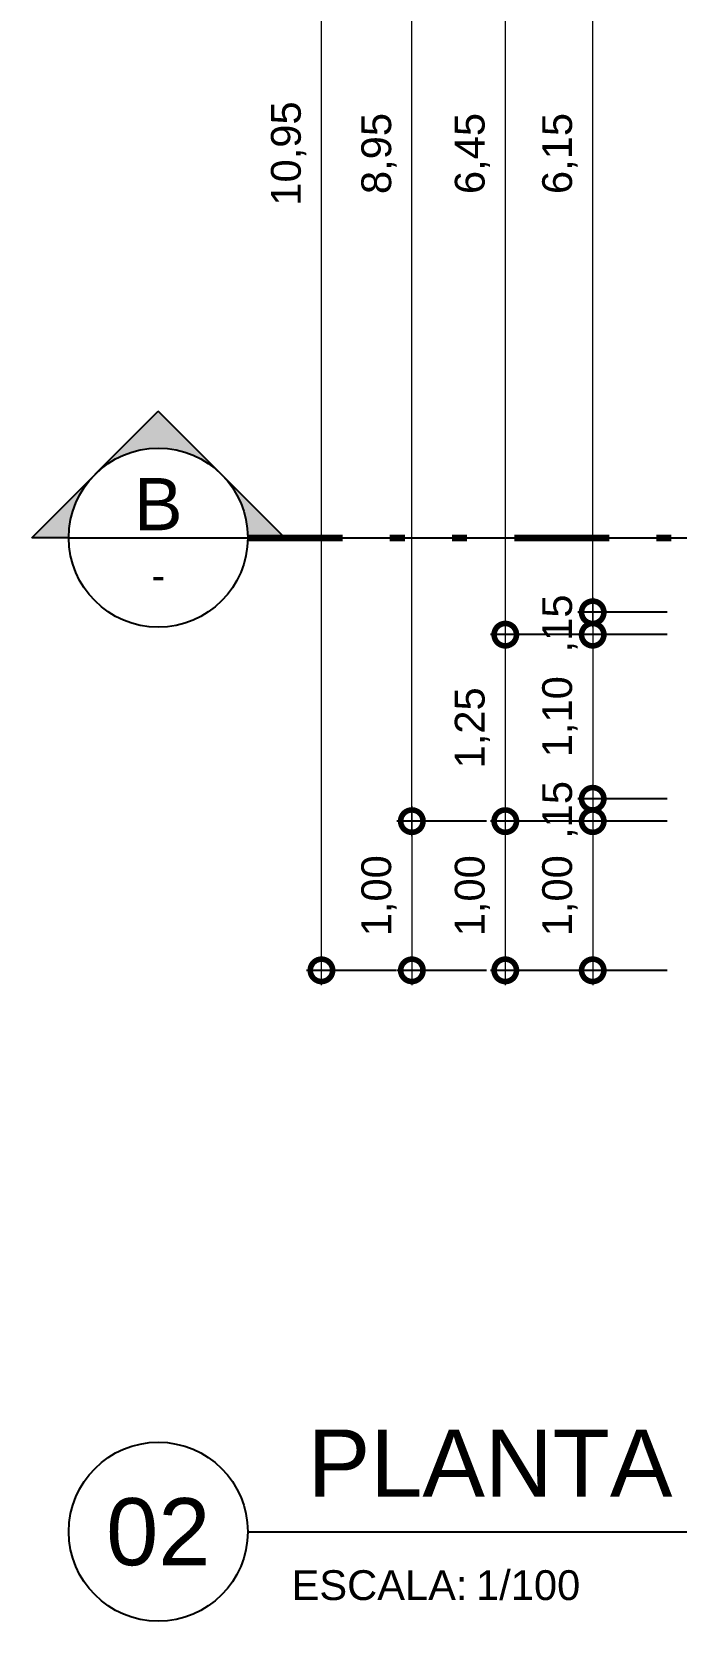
# Model space of a CAD drawing. Header units: metres. Extents: x 47642 to 47999, y 23306 to 23541.
# Drawn here: x 47821.08 to 47825.4, y 23394.65 to 23405.3 of the extents above; entities that cross this region are included whole.
import ezdxf
from ezdxf.enums import TextEntityAlignment as Align

# ---------------------------------------------------------------- set-up
doc = ezdxf.new("R2010")
doc.units = ezdxf.units.M
doc.header["$LTSCALE"] = 0.25
doc.header["$PDMODE"] = 96
doc.linetypes.add('DIVIDEX2', pattern=[63.5, 25.4, -12.7, 0, -12.7, 0, -12.7])
doc.layers.add('ARQ_0', color=7, linetype='Continuous', true_color=0xff7400, plot=False)
doc.layers.add('ARQ_COTA_AZUL', color=5, linetype='Continuous', lineweight=20, true_color=0x0000ff)
for name, color, linetype in [('SIMB_01', 1, 'Continuous'), ('SIMB_02', 2, 'Continuous'), ('SIMB_PREENCHIMENTO', 253, 'Continuous'), ('SIMB_TXT', 1, 'Continuous')]:
    doc.layers.add(name, color=color, linetype=linetype)
doc.layers.add('SIMB_LCT', color=252, linetype='DIVIDEX2', lineweight=100)
doc.styles.add('cota', font='arial.ttf')
doc.styles.add('SIMB', font='arial.ttf')
doc.dimstyles.new('Info 01 - annot', dxfattribs={"dimtxt": 2, "dimasz": 3, "dimexe": 1, "dimexo": 1, "dimgap": 1, "dimtad": 1, "dimzin": 4, "dimtxsty": 'cota', "dimblk": 'DOTSMALL', "dimcen": 2, "dimdle": 1, "dimclrd": 256, "dimclre": 256, "dimclrt": 1, "dimazin": 2, "dimtfac": 0.09, "dimtix": 1, "dimtmove": 2, "dimatfit": 2, "dimfxl": 5, "dimfxlon": 1, "dimtolj": 1, "dimtzin": 4, "dimlwd": -1, "dimarcsym": 1})

# ---------------------------------------------------------------- blocks, each defined once
blk = doc.blocks.new('*U29')
at = {"layer": 'SIMB_PREENCHIMENTO', "transparency": 33554587}
h = blk.add_hatch(color=256, dxfattribs=at)
h.dxf.hatch_style = 1
h.paths.add_polyline_path([(-8.881784197001252e-16, 8.483368031832322), (-4.151591235287846, 4.331776796544477, -0.40182742204384), (4.151591235287825, 4.331776796544499)])
h = blk.add_hatch(color=256, dxfattribs=at)
h.dxf.hatch_style = 1
h.paths.add_polyline_path([(-4.331776796544433, 4.151591235287893), (-8.483368031832326, 8.881784197001252e-16), (-6, 6.661338147750939e-16, -0.1933989078512697)])
h = blk.add_hatch(color=256, dxfattribs=at)
h.dxf.hatch_style = 1
h.paths.add_polyline_path([(4.331776796544499, 4.151591235287825, -0.1933989078512657), (6, 0), (8.483368031832326, 0)])
at = {"layer": 'SIMB_01'}
for p, q in [((-8.483368031832326, 3.608224830031759e-16), (-3.552713678800501e-15, 8.48336803183232)), ((8.483368031832324, -1.387778780781446e-17), (1.77635683940025e-15, 8.48336803183232)), ((-6, 7.347880794884119e-16), (-8.483368031832326, 7.347880794884119e-16)), ((-6, 7.347880794884119e-16), (6, 0)), ((6, 0), (8.483368031832324, 0))]:
    blk.add_line(p, q, dxfattribs=at)
blk.add_circle((0, 0), 6, dxfattribs=at)
at = {"layer": 'SIMB_LCT'}
blk.add_line((6, 0), (38.48336803183231, 9.953356264611564e-17), dxfattribs=at)
at = {"layer": 'SIMB_TXT', "style": 'SIMB'}
for tag, height, p in [('000', 3.5, (4.31101309645751e-33, 2.25)), ('999', 2, (4.31101309645751e-33, -2.525348218647195))]:
    blk.add_attdef(tag, text='', height=height, dxfattribs=at).set_placement(p, align=Align.MIDDLE_CENTER)
blk = doc.blocks.new('_DotSmall')
at = {"color": 0, "linetype": 'ByBlock', "const_width": 0.5}
blk.add_lwpolyline([(-0.0625, 0, 1), (0.0625, 0, 1)], format="xyb", close=True, dxfattribs=at)
blk = doc.blocks.new('*D173')
at = {"layer": 'ARQ_COTA_AZUL', "transparency": 16777216}
blk.add_line((-5.631708509783493, 1.500000000001456), (-5.631708509783493, 1.15), dxfattribs=at)
at = {"layer": 'ARQ_COTA_AZUL', "lineweight": -2, "transparency": 16777216}
for p, q in [((-5.131708509783493, 1.400000000001455), (-5.731708509783493, 1.400000000001455)), ((-5.131708509783493, 1.25), (-5.731708509783493, 1.25))]:
    blk.add_line(p, q, dxfattribs=at)
at = {"layer": 'Defpoints', "color": 0, "transparency": 16777216}
for p in [(-4.699999999946158, 1.400000000001455), (-5.631708509783493, 1.25), (-4.849999999947613, 1.25)]:
    blk.add_point(p, dxfattribs=at)
at = {"layer": 'ARQ_COTA_AZUL', "transparency": 16777216, "xscale": 0.3, "yscale": 0.3, "zscale": 0.3}
for p, rotation in [((-5.631708509783493, 1.400000000001455), 270), ((-5.631708509783493, 1.25), 90)]:
    blk.add_blockref('_DotSmall', p, dxfattribs=dict(at, rotation=rotation))
at = {"layer": 'ARQ_COTA_AZUL', "color": 1, "transparency": 16777216, "insert": (-5.851808509783494, 1.325000000000728), "char_height": 0.2, "attachment_point": 5, "rotation": 90, "style": 'cota'}
blk.add_mtext('\\A1;,15', dxfattribs=at)
blk = doc.blocks.new('*D175')
at = {"layer": 'ARQ_COTA_AZUL', "transparency": 16777216}
blk.add_line((-6.217822076170704, 7.800000000004365), (-6.217822076170705, 1.15), dxfattribs=at)
at = {"layer": 'ARQ_COTA_AZUL', "lineweight": -2, "transparency": 16777216}
for p, q in [((-5.717822076170704, 7.700000000004366), (-6.317822076170704, 7.700000000004366)), ((-5.717822076170705, 1.25), (-6.317822076170705, 1.25))]:
    blk.add_line(p, q, dxfattribs=at)
at = {"layer": 'Defpoints', "color": 0, "transparency": 16777216}
for p in [(-4.849999999947613, 7.700000000004366), (-6.217822076170705, 1.25), (-4.849999999947613, 1.25)]:
    blk.add_point(p, dxfattribs=at)
at = {"layer": 'ARQ_COTA_AZUL', "transparency": 16777216, "xscale": 0.3, "yscale": 0.3, "zscale": 0.3}
for p, rotation in [((-6.217822076170704, 7.700000000004366), 90), ((-6.217822076170705, 1.25), 270)]:
    blk.add_blockref('_DotSmall', p, dxfattribs=dict(at, rotation=rotation))
at = {"layer": 'ARQ_COTA_AZUL', "color": 1, "transparency": 16777216, "insert": (-6.437922076170705, 4.475000000002183), "char_height": 0.2, "attachment_point": 5, "rotation": 90, "style": 'cota'}
blk.add_mtext('\\A1;6,45', dxfattribs=at)
blk = doc.blocks.new('*D193')
at = {"layer": 'ARQ_COTA_AZUL', "transparency": 16777216}
blk.add_line((-5.631708509768942, 1.300000000001455), (-5.631708509768941, 7.65000000003929), dxfattribs=at)
at = {"layer": 'ARQ_COTA_AZUL', "lineweight": -2, "transparency": 16777216}
for p, q in [((-5.131708509768941, 7.55000000003929), (-5.731708509768941, 7.55000000003929)), ((-5.131708509768942, 1.400000000001455), (-5.731708509768942, 1.400000000001455))]:
    blk.add_line(p, q, dxfattribs=at)
at = {"layer": 'Defpoints', "color": 0, "transparency": 16777216}
for p in [(-5.631708509768941, 7.55000000003929), (-4.699999999967986, 7.55000000003929), (-4.699999999946158, 1.400000000001455)]:
    blk.add_point(p, dxfattribs=at)
at = {"layer": 'ARQ_COTA_AZUL', "transparency": 16777216, "xscale": 0.3, "yscale": 0.3, "zscale": 0.3}
for p, rotation in [((-5.631708509768941, 7.55000000003929), 90), ((-5.631708509768942, 1.400000000001455), 270)]:
    blk.add_blockref('_DotSmall', p, dxfattribs=dict(at, rotation=rotation))
at = {"layer": 'ARQ_COTA_AZUL', "color": 1, "transparency": 16777216, "insert": (-5.851808509768941, 4.475000000020373), "char_height": 0.2, "attachment_point": 5, "rotation": 90, "style": 'cota'}
blk.add_mtext('\\A1;6,15', dxfattribs=at)
blk = doc.blocks.new('*U23')
at = {"layer": 'SIMB_02'}
blk.add_line((6, 0), (67.14494283328348, 0), dxfattribs=at)
blk.add_circle((0, 0), 6, dxfattribs=at)
at = {"layer": 'SIMB_TXT', "style": 'SIMB'}
blk.add_text('ESCALA:', height=2, dxfattribs=at).set_placement((8.935594472671255, -4.582471399310634))
blk.add_attdef('TITULO_DO_DESENHO', text='', height=4.5, dxfattribs=at).set_placement((10.02237490196239, 1), align=Align.BOTTOM_LEFT)
blk.add_attdef('NUM', text='', height=4.5, dxfattribs=at).set_placement((0, 0), align=Align.MIDDLE_CENTER)
blk.add_attdef('ESCALA', (21.30387462556882, -4.582471399310634), '', height=2, dxfattribs=at)
blk = doc.blocks.new('*D153')
at = {"layer": 'ARQ_COTA_AZUL', "transparency": 16777216}
blk.add_line((-5.631708509739838, 1.35), (-5.631708509739838, 0.0500000000014561), dxfattribs=at)
at = {"layer": 'ARQ_COTA_AZUL', "lineweight": -2, "transparency": 16777216}
for p, q in [((-5.131708509739838, 1.25), (-5.731708509739837, 1.25)), ((-5.131708509739838, 0.150000000001456), (-5.731708509739837, 0.1500000000014561))]:
    blk.add_line(p, q, dxfattribs=at)
at = {"layer": 'Defpoints', "color": 0, "transparency": 16777216}
for p in [(-4.849999999947613, 1.25), (-5.631708509739838, 0.1500000000014561), (0.1500000000014552, 0.1500000000014552)]:
    blk.add_point(p, dxfattribs=at)
at = {"layer": 'ARQ_COTA_AZUL', "transparency": 16777216, "xscale": 0.3, "yscale": 0.3, "zscale": 0.3}
for p, rotation in [((-5.631708509739838, 1.25), 90), ((-5.631708509739838, 0.1500000000014561), 270)]:
    blk.add_blockref('_DotSmall', p, dxfattribs=dict(at, rotation=rotation))
at = {"layer": 'ARQ_COTA_AZUL', "color": 1, "transparency": 16777216, "insert": (-5.851808509739838, 0.7000000000007282), "char_height": 0.2, "attachment_point": 5, "rotation": 90, "style": 'cota'}
blk.add_mtext('\\A1;1,10', dxfattribs=at)
blk = doc.blocks.new('*D154')
at = {"layer": 'ARQ_COTA_AZUL', "transparency": 16777216}
blk.add_line((-6.217822076156153, 1.35), (-6.217822076156153, -0.09999999999272305), dxfattribs=at)
at = {"layer": 'ARQ_COTA_AZUL', "lineweight": -2, "transparency": 16777216}
for p, q in [((-5.717822076156153, 1.25), (-6.317822076156153, 1.25)), ((-5.717822076156153, 7.276877110102174e-12), (-6.317822076156153, 7.276973597461156e-12))]:
    blk.add_line(p, q, dxfattribs=at)
at = {"layer": 'Defpoints', "color": 0, "transparency": 16777216}
for p in [(-4.849999999947613, 1.25), (-6.217822076156153, 7.276957516234658e-12), (0, 7.275957614183426e-12)]:
    blk.add_point(p, dxfattribs=at)
at = {"layer": 'ARQ_COTA_AZUL', "transparency": 16777216, "xscale": 0.3, "yscale": 0.3, "zscale": 0.3}
for p, rotation in [((-6.217822076156153, 1.25), 90), ((-6.217822076156153, 7.276957516234658e-12), 270)]:
    blk.add_blockref('_DotSmall', p, dxfattribs=dict(at, rotation=rotation))
at = {"layer": 'ARQ_COTA_AZUL', "color": 1, "transparency": 16777216, "insert": (-6.437922076156154, 0.6250000000036386), "char_height": 0.2, "attachment_point": 5, "rotation": 90, "style": 'cota'}
blk.add_mtext('\\A1;1,25', dxfattribs=at)
blk = doc.blocks.new('*D148')
at = {"layer": 'ARQ_COTA_AZUL', "lineweight": -2, "transparency": 16777216}
for p, q in [((-6.344383133415249, 8.950000000018916), (-6.944383133415249, 8.950000000018916)), ((-6.344383133415247, -1.020254621507149e-15), (-6.944383133415247, -1.116741980487747e-15))]:
    blk.add_line(p, q, dxfattribs=at)
at = {"layer": 'ARQ_COTA_AZUL', "transparency": 16777216}
blk.add_line((-6.844383133415247, -0.1000000000000011), (-6.844383133415249, 9.050000000018915), dxfattribs=at)
at = {"layer": 'Defpoints', "color": 0, "transparency": 16777216}
for p in [(-6.844383133415249, 8.950000000018916), (-3.637978807091713e-11, 8.950000000018917), (0, 0)]:
    blk.add_point(p, dxfattribs=at)
at = {"layer": 'ARQ_COTA_AZUL', "transparency": 16777216, "xscale": 0.3, "yscale": 0.3, "zscale": 0.3}
for p, rotation in [((-6.844383133415249, 8.950000000018916), 90.00000000000001), ((-6.844383133415247, -1.100660753990981e-15), 270)]:
    blk.add_blockref('_DotSmall', p, dxfattribs=dict(at, rotation=rotation))
at = {"layer": 'ARQ_COTA_AZUL', "color": 1, "transparency": 16777216, "insert": (-7.064483133415248, 4.475000000009457), "char_height": 0.2, "attachment_point": 5, "rotation": 90.00000000000001, "style": 'cota'}
blk.add_mtext('\\A1;8,95', dxfattribs=at)
blk = doc.blocks.new('*D147')
at = {"layer": 'ARQ_COTA_AZUL', "transparency": 16777216}
blk.add_line((-6.844383133458905, 0.09999999999999891), (-6.844383133458905, -1.100000000000001), dxfattribs=at)
at = {"layer": 'ARQ_COTA_AZUL', "lineweight": -2, "transparency": 16777216}
for p, q in [((-6.344383133458905, -1.02025462151417e-15), (-6.944383133458905, -1.116741980494768e-15)), ((-6.344383133458905, -1.000000000000001), (-6.944383133458905, -1.000000000000001))]:
    blk.add_line(p, q, dxfattribs=at)
at = {"layer": 'Defpoints', "color": 0, "transparency": 16777216}
for p in [(0, 0), (-6.844383133458905, -1.000000000000001), (-1.000000000007276, -1)]:
    blk.add_point(p, dxfattribs=at)
at = {"layer": 'ARQ_COTA_AZUL', "transparency": 16777216, "xscale": 0.3, "yscale": 0.3, "zscale": 0.3}
for p, rotation in [((-6.844383133458905, -1.100660753998002e-15), 90), ((-6.844383133458905, -1.000000000000001), 270)]:
    blk.add_blockref('_DotSmall', p, dxfattribs=dict(at, rotation=rotation))
at = {"layer": 'ARQ_COTA_AZUL', "color": 1, "transparency": 16777216, "insert": (-7.064483133458905, -0.500000000000001), "char_height": 0.2, "attachment_point": 5, "rotation": 90, "style": 'cota'}
blk.add_mtext('\\A1;1,00', dxfattribs=at)
blk = doc.blocks.new('*D143')
at = {"layer": 'ARQ_COTA_AZUL', "transparency": 16777216}
blk.add_line((-7.450510966351429, -1.100000000000001), (-7.45051096635143, 10.04999999998981), dxfattribs=at)
at = {"layer": 'ARQ_COTA_AZUL', "lineweight": -2, "transparency": 16777216}
for p, q in [((-6.95051096635143, 9.949999999989812), (-7.55051096635143, 9.949999999989812)), ((-6.950510966351429, -1.000000000000001), (-7.550510966351428, -1.000000000000001))]:
    blk.add_line(p, q, dxfattribs=at)
at = {"layer": 'Defpoints', "color": 0, "transparency": 16777216}
for p in [(-7.45051096635143, 9.949999999989812), (-1.000000000007276, 9.949999999989814), (-1.000000000007276, -1)]:
    blk.add_point(p, dxfattribs=at)
at = {"layer": 'ARQ_COTA_AZUL', "transparency": 16777216, "xscale": 0.3, "yscale": 0.3, "zscale": 0.3}
for p, rotation in [((-7.45051096635143, 9.949999999989812), 90.00000000000001), ((-7.450510966351429, -1.000000000000001), 270)]:
    blk.add_blockref('_DotSmall', p, dxfattribs=dict(at, rotation=rotation))
at = {"layer": 'ARQ_COTA_AZUL', "color": 1, "transparency": 16777216, "insert": (-7.670610966351429, 4.474999999994905), "char_height": 0.2, "attachment_point": 5, "rotation": 90.00000000000001, "style": 'cota'}
blk.add_mtext('\\A1;10,95', dxfattribs=at)
blk = doc.blocks.new('*D202')
at = {"layer": 'ARQ_COTA_AZUL', "transparency": 16777216}
blk.add_line((-5.631708509710734, 0.09999999997089708), (-5.631708509710734, -1.099999999999999), dxfattribs=at)
at = {"layer": 'ARQ_COTA_AZUL', "lineweight": -2, "transparency": 16777216}
for p, q in [((-5.131708509710734, -2.910300521506511e-11), (-5.731708509710733, -2.910290872770613e-11)), ((-5.131708509710734, -0.9999999999999993), (-5.731708509710733, -0.9999999999999992))]:
    blk.add_line(p, q, dxfattribs=at)
at = {"layer": 'Defpoints', "color": 0, "transparency": 16777216}
for p in [(-3.637978807091713e-11, -2.91038304567337e-11), (-5.631708509710734, -0.9999999999999992), (-1.000000000007276, -1)]:
    blk.add_point(p, dxfattribs=at)
at = {"layer": 'ARQ_COTA_AZUL', "transparency": 16777216, "xscale": 0.3, "yscale": 0.3, "zscale": 0.3}
for p, rotation in [((-5.631708509710734, -2.910292480893263e-11), 90), ((-5.631708509710734, -0.9999999999999992), 270)]:
    blk.add_blockref('_DotSmall', p, dxfattribs=dict(at, rotation=rotation))
at = {"layer": 'ARQ_COTA_AZUL', "color": 1, "transparency": 16777216, "insert": (-5.851808509710734, -0.500000000014551), "char_height": 0.2, "attachment_point": 5, "rotation": 90, "style": 'cota'}
blk.add_mtext('\\A1;1,00', dxfattribs=at)
blk = doc.blocks.new('*D208')
at = {"layer": 'ARQ_COTA_AZUL', "transparency": 16777216}
blk.add_line((-5.631708509725286, 0.2500000000014561), (-5.631708509725286, -0.1000000000291029), dxfattribs=at)
at = {"layer": 'ARQ_COTA_AZUL', "lineweight": -2, "transparency": 16777216}
for p, q in [((-5.131708509725286, 0.150000000001456), (-5.731708509725285, 0.1500000000014561)), ((-5.131708509725286, -2.91030052150651e-11), (-5.731708509725285, -2.910290872770612e-11))]:
    blk.add_line(p, q, dxfattribs=at)
at = {"layer": 'Defpoints', "color": 0, "transparency": 16777216}
for p in [(0.1500000000014552, 0.1500000000014552), (-5.631708509725286, -2.910292480893262e-11), (0, -2.91038304567337e-11)]:
    blk.add_point(p, dxfattribs=at)
at = {"layer": 'ARQ_COTA_AZUL', "transparency": 16777216, "xscale": 0.3, "yscale": 0.3, "zscale": 0.3}
for p, rotation in [((-5.631708509725286, 0.1500000000014561), 270), ((-5.631708509725286, -2.910292480893262e-11), 90)]:
    blk.add_blockref('_DotSmall', p, dxfattribs=dict(at, rotation=rotation))
at = {"layer": 'ARQ_COTA_AZUL', "color": 1, "transparency": 16777216, "insert": (-5.851808509725286, 0.0749999999861766), "char_height": 0.2, "attachment_point": 5, "rotation": 90, "style": 'cota'}
blk.add_mtext('\\A1;,15', dxfattribs=at)
blk = doc.blocks.new('*D207')
at = {"layer": 'ARQ_COTA_AZUL', "lineweight": -2, "transparency": 16777216}
for p, q in [((-5.717822076141601, 7.276877110102173e-12), (-6.317822076141601, 7.276973597461154e-12)), ((-5.717822076141601, -0.9999999999999992), (-6.317822076141601, -0.9999999999999991))]:
    blk.add_line(p, q, dxfattribs=at)
at = {"layer": 'ARQ_COTA_AZUL', "transparency": 16777216}
blk.add_line((-6.217822076141601, 0.100000000007277), (-6.217822076141601, -1.099999999999999), dxfattribs=at)
at = {"layer": 'Defpoints', "color": 0, "transparency": 16777216}
for p in [(0, 7.275957614183426e-12), (-6.217822076141601, -0.9999999999999991), (-1.000000000007276, -1)]:
    blk.add_point(p, dxfattribs=at)
at = {"layer": 'ARQ_COTA_AZUL', "transparency": 16777216, "xscale": 0.3, "yscale": 0.3, "zscale": 0.3}
for p, rotation in [((-6.217822076141601, 7.276957516234657e-12), 90), ((-6.217822076141601, -0.9999999999999991), 270)]:
    blk.add_blockref('_DotSmall', p, dxfattribs=dict(at, rotation=rotation))
at = {"layer": 'ARQ_COTA_AZUL', "color": 1, "transparency": 16777216, "insert": (-6.437922076141602, -0.4999999999963611), "char_height": 0.2, "attachment_point": 5, "rotation": 90, "style": 'cota'}
blk.add_mtext('\\A1;1,00', dxfattribs=at)
blk = doc.blocks.new('Pav_sup')
at = {"layer": 'ARQ_0'}
blk.add_line((-7.696299796305539, 1.900000000008731), (12.11646633615601, 1.900000000008731), dxfattribs=at)
at = {"xscale": 0.1, "yscale": 0.1, "zscale": 0.1}
for name, p, values in [('*U29', (-8.544636599486694, 1.900000000008731), {'999': '-', '000': 'B'}), ('*U23', (-8.544636599486694, -4.762682404165389), {'TITULO_DO_DESENHO': 'PLANTA PAV. SUP.', 'NUM': '02', 'ESCALA': '1/100'})]:
    blk.add_blockref(name, p, dxfattribs=at).add_auto_attribs(values)
at = {"layer": 'ARQ_COTA_AZUL'}
for base, p1, p2, angle, picture, middle in [((-7.45051096635143, 9.949999999989812), (-1.000000000007276, -1), (-1.000000000007276, 9.949999999989814), 90.00000000000001, '*D143', (-7.670610966351429, 4.474999999994905)), ((-6.844383133415249, 8.950000000018916), (0, 0), (-3.637978807091713e-11, 8.950000000018917), 90.00000000000001, '*D148', (-7.064483133415248, 4.475000000009457)), ((-6.217822076170705, 1.25), (-4.849999999947613, 7.700000000004366), (-4.849999999947613, 1.25), 270, '*D175', (-6.437922076170705, 4.475000000002183)), ((-5.631708509768941, 7.55000000003929), (-4.699999999946158, 1.400000000001455), (-4.699999999967986, 7.55000000003929), 270, '*D193', (-5.851808509768941, 4.475000000020373)), ((-5.631708509783493, 1.25), (-4.699999999946158, 1.400000000001455), (-4.849999999947613, 1.25), 270, '*D173', (-5.851808509783494, 1.325000000000728)), ((-6.217822076156153, 7.276957516234658e-12), (-4.849999999947613, 1.25), (0, 7.275957614183426e-12), 270, '*D154', (-6.437922076156154, 0.6250000000036386)), ((-5.631708509739838, 0.1500000000014561), (-4.849999999947613, 1.25), (0.1500000000014552, 0.1500000000014552), 270, '*D153', (-5.851808509739838, 0.7000000000007282)), ((-5.631708509725286, -2.910292480893262e-11), (0.1500000000014552, 0.1500000000014552), (0, -2.91038304567337e-11), 270, '*D208', (-5.851808509725286, 0.0749999999861766)), ((-6.844383133458905, -1.000000000000001), (0, 0), (-1.000000000007276, -1), 90.00000000000001, '*D147', (-7.064483133458905, -0.500000000000001)), ((-6.217822076141601, -0.9999999999999991), (0, 7.275957614183426e-12), (-1.000000000007276, -1), 270, '*D207', (-6.437922076141602, -0.4999999999963611)), ((-5.631708509710734, -0.9999999999999992), (-3.637978807091713e-11, -2.91038304567337e-11), (-1.000000000007276, -1), 270, '*D202', (-5.851808509710734, -0.500000000014551))]:
    dim = blk.add_linear_dim(base=base, p1=p1, p2=p2, angle=angle, dimstyle='Info 01 - annot', override={"dimscale": 0}, dxfattribs=at)
    dim.commit()
    dim.dimension.update_dxf_attribs({"geometry": picture, "text_midpoint": middle})

msp = doc.modelspace()

# ---------------------------------------------------------------- block references
msp.add_blockref('Pav_sup', (47830.46882898945, 23400.01282307432))

doc.saveas('drawing.dxf')
